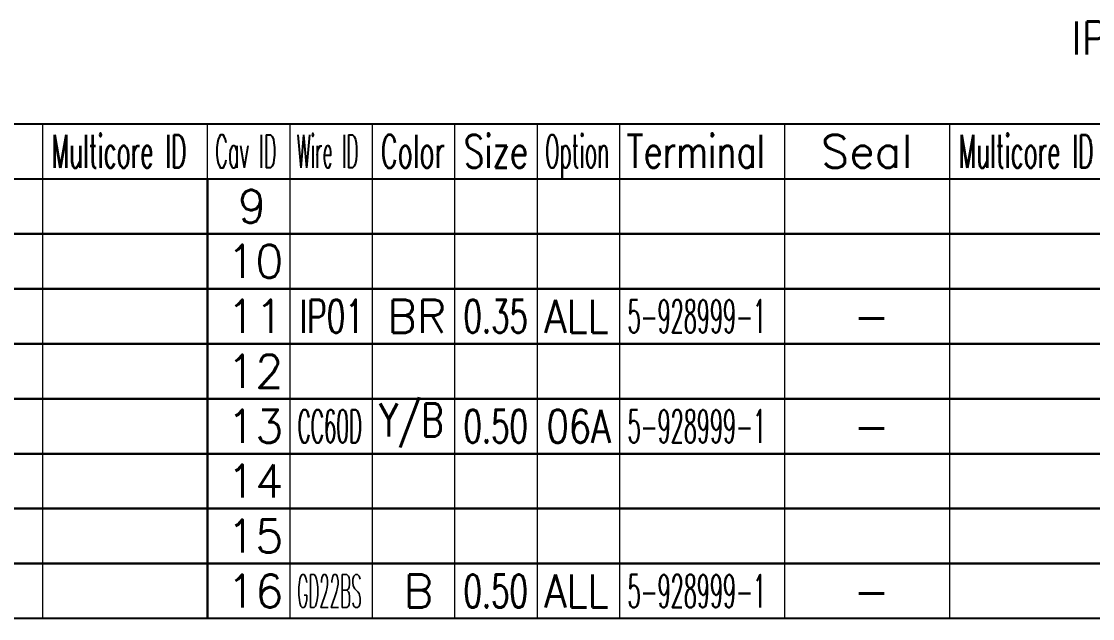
# Model space of a CAD drawing. Header units: inches. Extents: x 47316 to 59086, y 3141 to 11743.
# Drawn here: x 52255.2 to 52352.6, y 8844.3 to 8898.6 of the extents above; entities that cross this region are included whole.
import ezdxf

# ---------------------------------------------------------------- set-up
doc = ezdxf.new("R2010")
doc.units = ezdxf.units.IN
doc.header["$MEASUREMENT"] = 0
doc.styles.get("Standard").update_dxf_attribs({"font": ''})
doc.styles.get('Standard').set_extended_font_data('SimSun')

msp = doc.modelspace()

# ---------------------------------------------------------------- linework, layer by layer
at = {"color": 0, "linetype": 'Continuous', "lineweight": -2}
for p, q in [((52189.632, 8889.276), (52519.632, 8889.276)), ((52189.632, 8884.276), (52519.632, 8884.276))]:
    msp.add_line(p, q, dxfattribs=at)
at = {"color": 7, "linetype": 'Continuous', "lineweight": 15}
for p, q in [((52257.132, 8884.276), (52257.132, 8889.276)), ((52272.132, 8884.276), (52272.132, 8889.276)), ((52279.632, 8884.276), (52279.632, 8889.276)), ((52287.132, 8884.276), (52287.132, 8889.276)), ((52294.632, 8884.276), (52294.632, 8889.276)), ((52302.132, 8884.276), (52302.132, 8889.276)), ((52309.632, 8884.276), (52309.632, 8889.276)), ((52324.632, 8884.276), (52324.632, 8889.276)), ((52339.632, 8884.276), (52339.632, 8889.276))]:
    msp.add_line(p, q, dxfattribs=at)
at = {"color": 102, "linetype": 'Continuous', "lineweight": 15}
for p, q in [((52257.132, 8879.276), (52257.132, 8884.276)), ((52279.632, 8879.276), (52279.632, 8884.276)), ((52287.132, 8879.276), (52287.132, 8884.276)), ((52294.632, 8879.276), (52294.632, 8884.276)), ((52302.132, 8879.276), (52302.132, 8884.276)), ((52309.632, 8879.276), (52309.632, 8884.276)), ((52324.632, 8879.276), (52324.632, 8884.276)), ((52339.632, 8879.276), (52339.632, 8884.276)), ((52257.132, 8874.276), (52257.132, 8879.276)), ((52279.632, 8874.276), (52279.632, 8879.276)), ((52287.132, 8874.276), (52287.132, 8879.276)), ((52294.632, 8874.276), (52294.632, 8879.276)), ((52302.132, 8874.276), (52302.132, 8879.276)), ((52309.632, 8874.276), (52309.632, 8879.276)), ((52324.632, 8874.276), (52324.632, 8879.276)), ((52339.632, 8874.276), (52339.632, 8879.276)), ((52257.132, 8869.276), (52257.132, 8874.276)), ((52279.632, 8869.276), (52279.632, 8874.276)), ((52287.132, 8869.276), (52287.132, 8874.276)), ((52294.632, 8869.276), (52294.632, 8874.276)), ((52302.132, 8869.276), (52302.132, 8874.276)), ((52309.632, 8869.276), (52309.632, 8874.276)), ((52324.632, 8869.276), (52324.632, 8874.276)), ((52339.632, 8869.276), (52339.632, 8874.276)), ((52257.132, 8864.276), (52257.132, 8869.276)), ((52279.632, 8864.276), (52279.632, 8869.276)), ((52287.132, 8864.276), (52287.132, 8869.276)), ((52294.632, 8864.276), (52294.632, 8869.276)), ((52302.132, 8864.276), (52302.132, 8869.276)), ((52309.632, 8864.276), (52309.632, 8869.276)), ((52324.632, 8864.276), (52324.632, 8869.276)), ((52339.632, 8864.276), (52339.632, 8869.276)), ((52257.132, 8859.276), (52257.132, 8864.276)), ((52279.632, 8859.276), (52279.632, 8864.276)), ((52287.132, 8859.276), (52287.132, 8864.276)), ((52294.632, 8859.276), (52294.632, 8864.276)), ((52302.132, 8859.276), (52302.132, 8864.276)), ((52309.632, 8859.276), (52309.632, 8864.276)), ((52324.632, 8859.276), (52324.632, 8864.276)), ((52339.632, 8859.276), (52339.632, 8864.276)), ((52257.132, 8854.276), (52257.132, 8859.276)), ((52279.632, 8854.276), (52279.632, 8859.276)), ((52287.132, 8854.276), (52287.132, 8859.276)), ((52294.632, 8854.276), (52294.632, 8859.276)), ((52302.132, 8854.276), (52302.132, 8859.276)), ((52309.632, 8854.276), (52309.632, 8859.276)), ((52324.632, 8854.276), (52324.632, 8859.276)), ((52339.632, 8854.276), (52339.632, 8859.276)), ((52257.132, 8849.276), (52257.132, 8854.276)), ((52279.632, 8849.276), (52279.632, 8854.276)), ((52287.132, 8849.276), (52287.132, 8854.276)), ((52294.632, 8849.276), (52294.632, 8854.276)), ((52302.132, 8849.276), (52302.132, 8854.276)), ((52309.632, 8849.276), (52309.632, 8854.276)), ((52324.632, 8849.276), (52324.632, 8854.276)), ((52339.632, 8849.276), (52339.632, 8854.276)), ((52257.132, 8844.276), (52257.132, 8849.276)), ((52279.632, 8844.276), (52279.632, 8849.276)), ((52287.132, 8844.276), (52287.132, 8849.276)), ((52294.632, 8844.276), (52294.632, 8849.276)), ((52302.132, 8844.276), (52302.132, 8849.276)), ((52309.632, 8844.276), (52309.632, 8849.276)), ((52324.632, 8844.276), (52324.632, 8849.276)), ((52339.632, 8844.276), (52339.632, 8849.276))]:
    msp.add_line(p, q, dxfattribs=at)
at = {"color": 0, "linetype": 'Continuous', "lineweight": -2}
for points in [[(52189.632, 8879.276), (52189.632, 8884.276), (52272.132, 8884.276), (52272.132, 8879.276)], [(52272.132, 8879.276), (52272.132, 8884.276), (52354.632, 8884.276), (52354.632, 8879.276)], [(52189.632, 8874.276), (52189.632, 8879.276), (52272.132, 8879.276), (52272.132, 8874.276)], [(52272.132, 8874.276), (52272.132, 8879.276), (52354.632, 8879.276), (52354.632, 8874.276)], [(52189.632, 8869.276), (52189.632, 8874.276), (52272.132, 8874.276), (52272.132, 8869.276)], [(52272.132, 8869.276), (52272.132, 8874.276), (52354.632, 8874.276), (52354.632, 8869.276)], [(52189.632, 8864.276), (52189.632, 8869.276), (52272.132, 8869.276), (52272.132, 8864.276)], [(52272.132, 8864.276), (52272.132, 8869.276), (52354.632, 8869.276), (52354.632, 8864.276)], [(52189.632, 8859.276), (52189.632, 8864.276), (52272.132, 8864.276), (52272.132, 8859.276)], [(52272.132, 8859.276), (52272.132, 8864.276), (52354.632, 8864.276), (52354.632, 8859.276)], [(52189.632, 8854.276), (52189.632, 8859.276), (52272.132, 8859.276), (52272.132, 8854.276)], [(52272.132, 8854.276), (52272.132, 8859.276), (52354.632, 8859.276), (52354.632, 8854.276)], [(52189.632, 8849.276), (52189.632, 8854.276), (52272.132, 8854.276), (52272.132, 8849.276)], [(52272.132, 8849.276), (52272.132, 8854.276), (52354.632, 8854.276), (52354.632, 8849.276)], [(52189.632, 8844.276), (52189.632, 8849.276), (52272.132, 8849.276), (52272.132, 8844.276)], [(52272.132, 8844.276), (52272.132, 8849.276), (52354.632, 8849.276), (52354.632, 8844.276)]]:
    msp.add_lwpolyline(points, close=True, dxfattribs=at)

# ---------------------------------------------------------------- texts
at = {"color": 6, "linetype": 'Continuous', "lineweight": 20, "insert": (52350.711, 8898.594), "char_height": 3, "width": 8.87143, "attachment_point": 1}
msp.add_mtext('\\Fromans.shx;\\W0.9000000000;\\T1.0000000000;\\o\\lIP21', dxfattribs=at)
at = {"color": 7, "linetype": 'Continuous', "lineweight": 15, "char_height": 3, "attachment_point": 1}
for s, insert, width in [('\\Fromans.shx;\\W0.5185185185;\\T1.0000000000;\\o\\lMulticore ID', (52257.929, 8888.276), 14), ('\\Fromans.shx;\\W0.4026548673;\\T1.0000000000;\\o\\lWire ID', (52280.247, 8888.276), 6.5), ('\\Fromans.shx;\\W0.7222222222;\\T1.0000000000;\\o\\lSize', (52295.442, 8888.276), 6.5), ('\\Fromans.shx;\\W0.4595959596;\\T1.0000000000;\\o\\lOption', (52302.829, 8888.276), 6.5), ('\\Fromans.shx;\\W0.7480916031;\\T1.0000000000;\\o\\lTerminal', (52310.239, 8888.276), 14), ('\\Fromans.shx;\\W0.5185185185;\\T1.0000000000;\\o\\lMulticore ID', (52340.429, 8888.276), 14), ('\\Fromans.shx;\\W0.4292452830;\\T1.0000000000;\\o\\lCav ID', (52272.816, 8888.276), 6.5), ('\\Fromans.shx;\\W0.5687500000;\\T1.0000000000;\\o\\lColor', (52287.876, 8888.276), 6.5), ('\\Fromans.shx;\\W1.0000000000;\\T1.0000000000;\\o\\lSeal', (52327.918, 8888.276), 9.28571), ('\\Fromans.shx;\\W1.0000000000;\\T1.0000000000;\\o\\l9', (52274.882, 8883.276), 2.85714), ('\\Fromans.shx;\\W1.0000000000;\\T1.0000000000;\\o\\l10', (52273.882, 8878.276), 5.71429), ('\\Fromans.shx;\\W1.0000000000;\\T1.0000000000;\\o\\l11', (52273.882, 8873.276), 5.71429), ('\\Fromans.shx;\\W1.0000000000;\\T1.0000000000;\\o\\l12', (52273.882, 8868.276), 5.71429), ('\\Fromans.shx;\\W1.0000000000;\\T1.0000000000;\\o\\l13', (52273.882, 8863.276), 5.71429), ('\\Fromans.shx;\\W1.0000000000;\\T1.0000000000;\\o\\l14', (52273.882, 8858.276), 5.71429), ('\\Fromans.shx;\\W1.0000000000;\\T1.0000000000;\\o\\l15', (52273.882, 8853.276), 5.71429), ('\\Fromans.shx;\\W1.0000000000;\\T1.0000000000;\\o\\l16', (52273.882, 8848.276), 5.71429)]:
    msp.add_mtext(s, dxfattribs=dict(at, insert=insert, width=width))
at = {"color": 21, "linetype": 'Continuous', "lineweight": 15, "char_height": 3, "attachment_point": 1}
for s, insert, width in [('\\Fromans.shx;\\W0.6594202899;\\T1.0000000000;\\o\\lIP01', (52280.509, 8873.276), 6.5), ('\\Fromans.shx;\\W0.6500000000;\\T1.0000000000;\\o\\l0.35', (52295.411, 8873.276), 6.5), ('\\Fromans.shx;\\W0.4622641509;\\T1.0000000000;\\o\\l5-928999-1', (52310.33, 8873.276), 14), ('\\Fromans.shx;\\W0.4417475728;\\T1.0000000000;\\o\\lCC60D', (52280.322, 8863.276), 6.5), ('\\Fromans.shx;\\W0.6500000000;\\T1.0000000000;\\o\\l0.50', (52295.411, 8863.276), 6.5), ('\\Fromans.shx;\\W0.4622641509;\\T1.0000000000;\\o\\l5-928999-1', (52310.33, 8863.276), 14), ('\\Fromans.shx;\\W0.3699186992;\\T1.0000000000;\\o\\lGD22BS', (52280.291, 8848.276), 6.5), ('\\Fromans.shx;\\W0.6500000000;\\T1.0000000000;\\o\\l0.50', (52295.411, 8848.276), 6.5), ('\\Fromans.shx;\\W0.4622641509;\\T1.0000000000;\\o\\l5-928999-1', (52310.33, 8848.276), 14)]:
    msp.add_mtext(s, dxfattribs=dict(at, insert=insert, width=width))
at = {"color": 140, "linetype": 'Continuous', "lineweight": 15, "char_height": 3, "attachment_point": 1}
for s, insert, width in [('\\Fromans.shx;\\W1.0000000000;\\T1.0000000000;\\o\\lBR', (52288.454, 8873.276), 6), ('\\Fromans.shx;\\W0.8750000000;\\T1.0000000000;\\o\\lALL', (52302.757, 8873.276), 6.5), ('\\Fromans.shx;\\W1.0000000000;\\T1.0000000000;\\o\\l-', (52330.847, 8873.276), 3.71429), ('\\Fromans.shx;\\W0.7459016393;\\T1.0000000000;\\o\\lY/B', (52287.739, 8863.848), 6.5), ('\\Fromans.shx;\\W0.7844827586;\\T1.0000000000;\\o\\l06A', (52302.969, 8863.276), 6.5), ('\\Fromans.shx;\\W1.0000000000;\\T1.0000000000;\\o\\l-', (52330.847, 8863.276), 3.71429), ('\\Fromans.shx;\\W1.0000000000;\\T1.0000000000;\\o\\lB', (52289.954, 8848.276), 3), ('\\Fromans.shx;\\W0.8750000000;\\T1.0000000000;\\o\\lALL', (52302.757, 8848.276), 6.5), ('\\Fromans.shx;\\W1.0000000000;\\T1.0000000000;\\o\\l-', (52330.847, 8848.276), 3.71429)]:
    msp.add_mtext(s, dxfattribs=dict(at, insert=insert, width=width))

doc.saveas('drawing.dxf')
